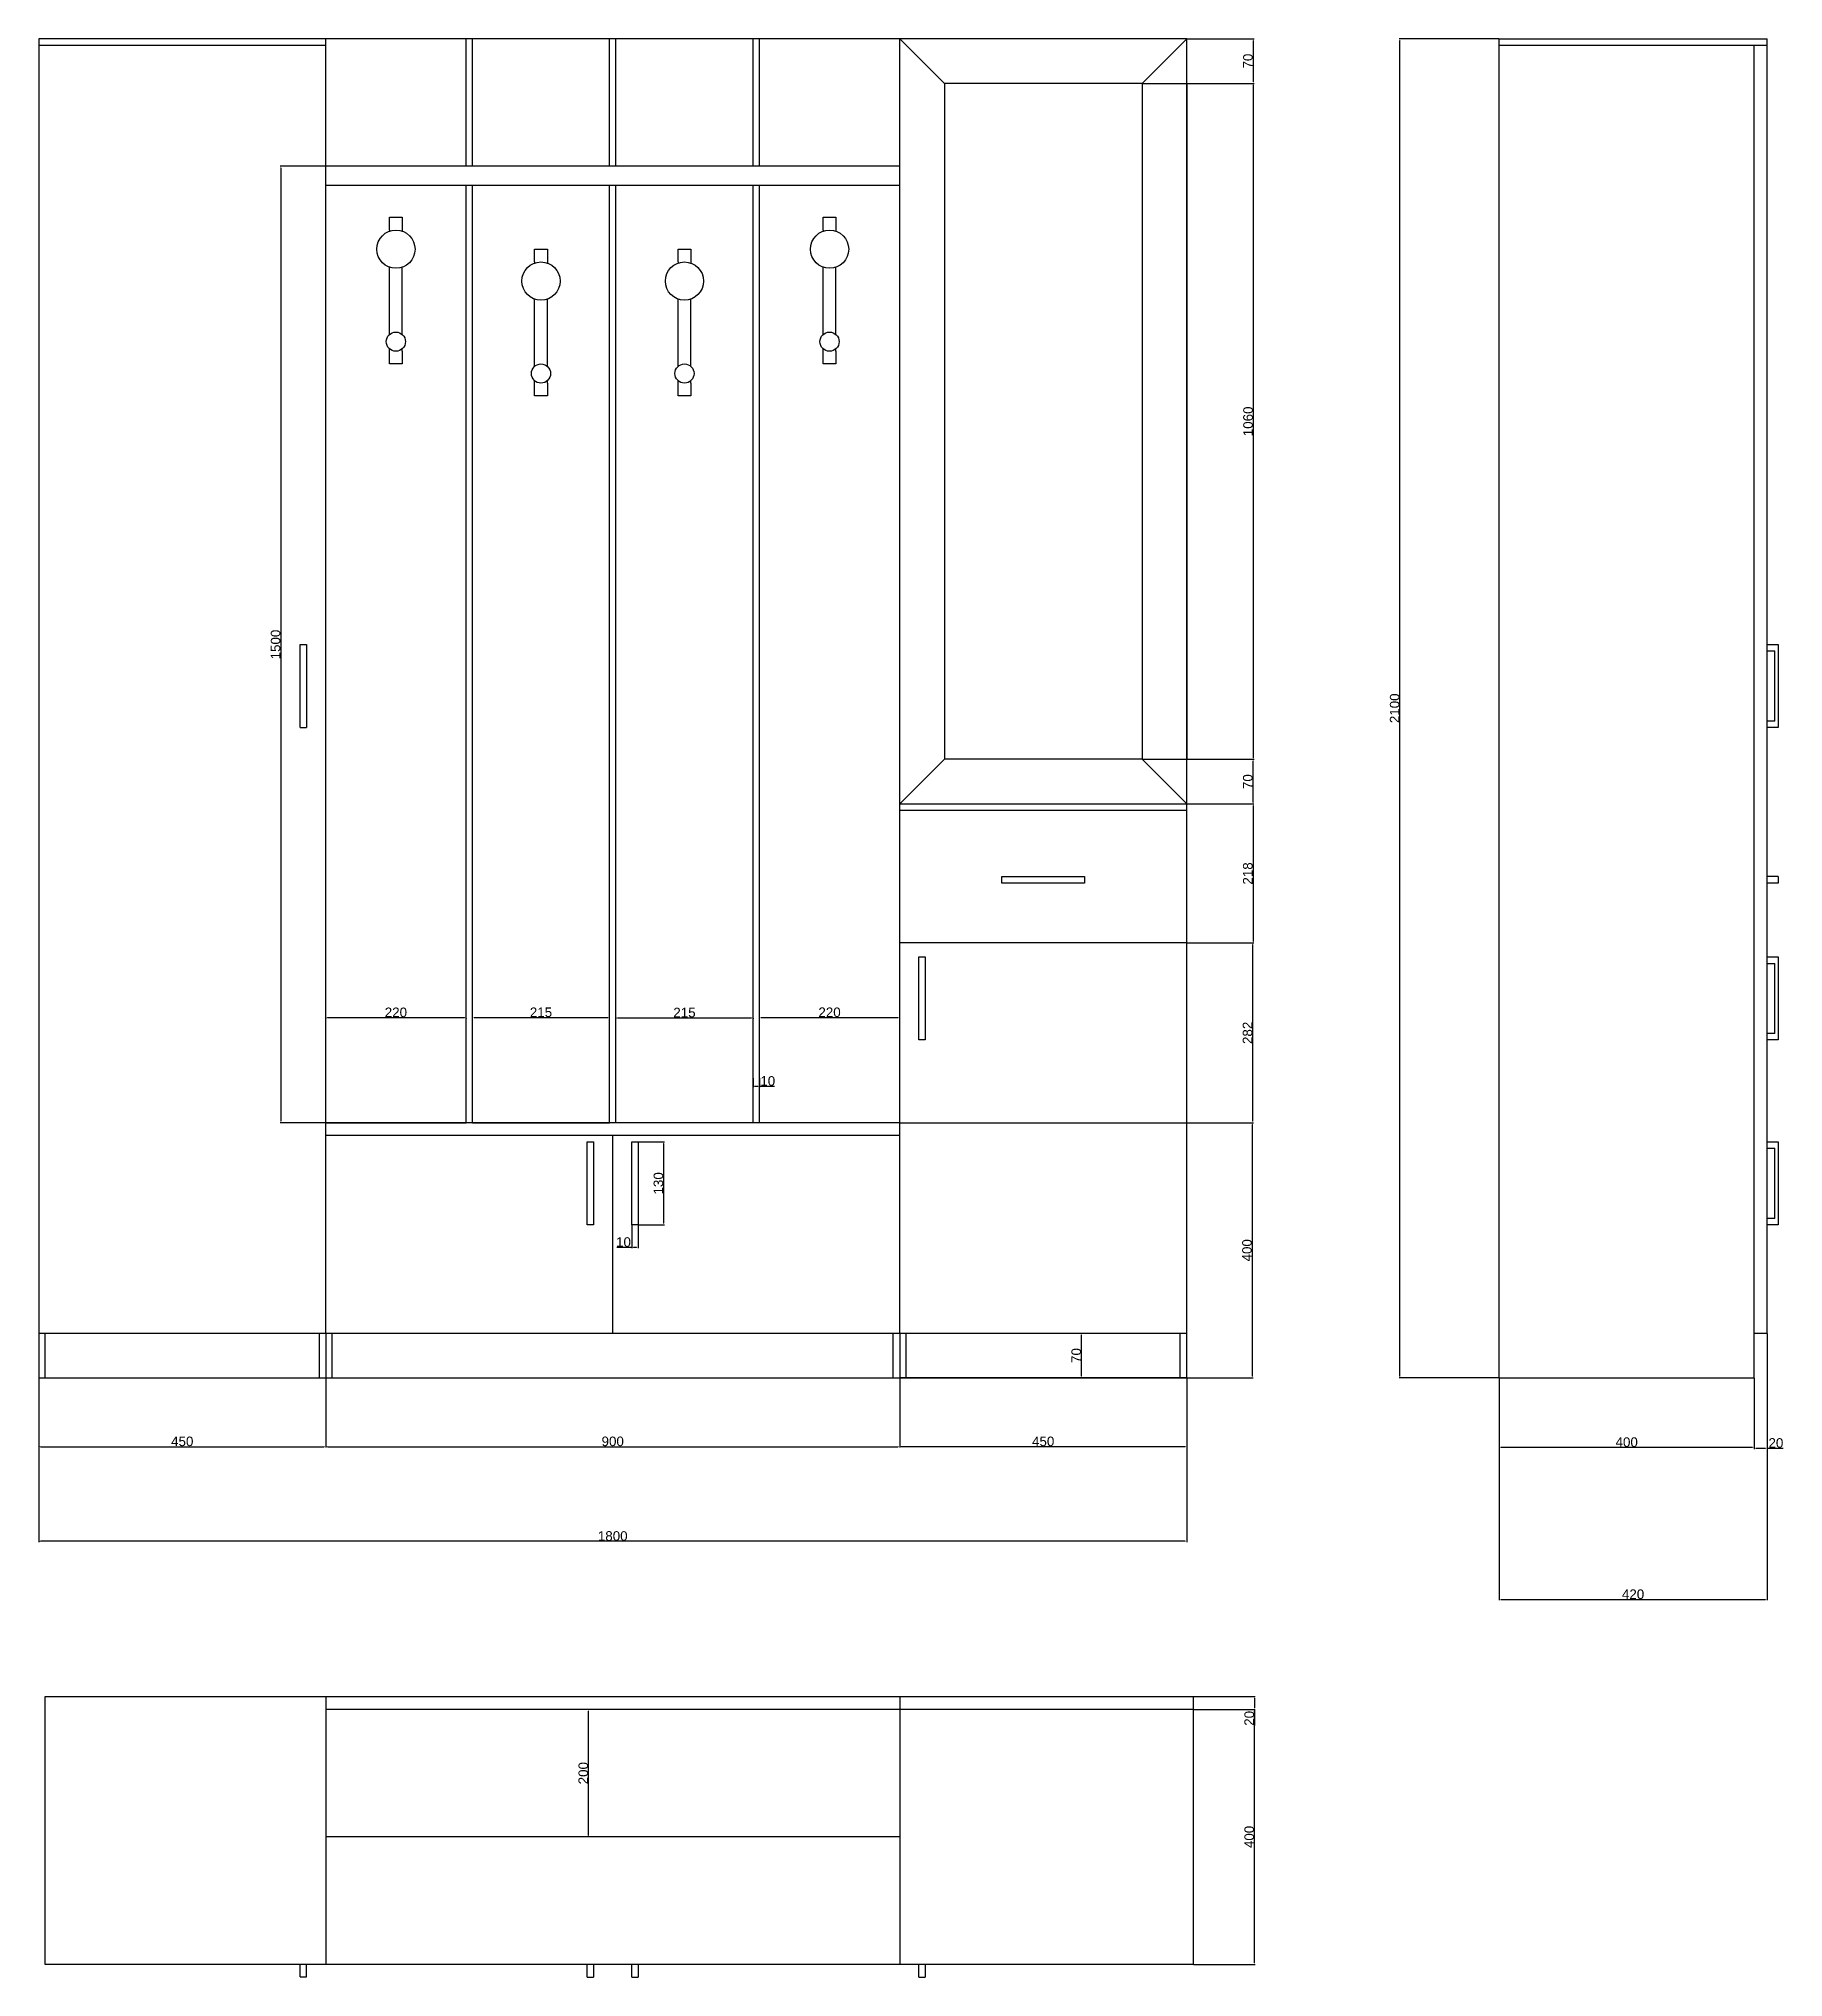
# Model space of a CAD drawing. Header units: millimetres. Extents: x 2950 to 5685, y 160 to 3200.
import ezdxf

# ---------------------------------------------------------------- set-up
doc = ezdxf.new("R2010")
doc.units = ezdxf.units.MM
doc.styles.get("Standard").update_dxf_attribs({"font": 'arial.ttf'})
doc.dimstyles.new('ISO-25', dxfattribs={"dimtxt": 15, "dimasz": 2.5, "dimexe": 1.25, "dimexo": 0.625, "dimtad": 1, "dimtxsty": 'Standard', "dimcen": 2.5, "dimadec": 0, "dimazin": 0, "dimtfac": 1, "dimtmove": 0, "dimatfit": 3, "dimfxl": 1, "dimarcsym": 0})

# ---------------------------------------------------------------- blocks, each defined once
blk = doc.blocks.new('*D2')
at = {"color": 0, "lineweight": -2, "transparency": 16777216}
for p, q in [((2950, 1099.4), (2950, 990.8)), ((3400, 1099.4), (3400, 990.8)), ((2952.5, 992), (3397.5, 992))]:
    blk.add_line(p, q, dxfattribs=at)
at = {"color": 0, "transparency": 16777216}
for points in [[(2952.5, 992.5), (2952.5, 991.6), (2950, 992)], [(3397.5, 992.5), (3397.5, 991.6), (3400, 992)]]:
    blk.add_solid(points, dxfattribs=at)
at = {"layer": 'Defpoints', "color": 0, "transparency": 16777216}
for p in [(2950, 1100), (3400, 1100), (3400, 992)]:
    blk.add_point(p, dxfattribs=at)
at = {"color": 0, "transparency": 16777216, "insert": (3175, 1000.3), "char_height": 15, "attachment_point": 5}
blk.add_mtext('450', dxfattribs=at)
blk = doc.blocks.new('*D3')
at = {"color": 0, "lineweight": -2, "transparency": 16777216}
for p, q in [((3400, 1099.4), (3400, 990.8)), ((4300, 1099.4), (4300, 990.8)), ((3402.5, 992), (4297.5, 992))]:
    blk.add_line(p, q, dxfattribs=at)
at = {"color": 0, "transparency": 16777216}
for points in [[(3402.5, 992.5), (3402.5, 991.6), (3400, 992)], [(4297.5, 992.5), (4297.5, 991.6), (4300, 992)]]:
    blk.add_solid(points, dxfattribs=at)
at = {"layer": 'Defpoints', "color": 0, "transparency": 16777216}
for p in [(3400, 1100), (4300, 1100), (4300, 992)]:
    blk.add_point(p, dxfattribs=at)
at = {"color": 0, "transparency": 16777216, "insert": (3850, 1000.3), "char_height": 15, "attachment_point": 5}
blk.add_mtext('900', dxfattribs=at)
blk = doc.blocks.new('*D5')
at = {"color": 0, "lineweight": -2, "transparency": 16777216}
for p, q in [((4300, 1099.4), (4300, 990.8)), ((4750, 1099.4), (4750, 990.8)), ((4747.5, 992), (4302.5, 992))]:
    blk.add_line(p, q, dxfattribs=at)
at = {"color": 0, "transparency": 16777216}
for points in [[(4302.5, 992.5), (4302.5, 991.6), (4300, 992)], [(4747.5, 992.5), (4747.5, 991.6), (4750, 992)]]:
    blk.add_solid(points, dxfattribs=at)
at = {"layer": 'Defpoints', "color": 0, "transparency": 16777216}
for p in [(4300, 1100), (4750, 1100), (4300, 992)]:
    blk.add_point(p, dxfattribs=at)
at = {"color": 0, "transparency": 16777216, "insert": (4525, 1000.3), "char_height": 15, "attachment_point": 5}
blk.add_mtext('450', dxfattribs=at)
blk = doc.blocks.new('*D6')
at = {"color": 0, "lineweight": -2, "transparency": 16777216}
for p, q in [((5240, 1099.4), (5240, 989.5)), ((5640, 1099.4), (5640, 989.5)), ((5637.5, 990.8), (5242.5, 990.8))]:
    blk.add_line(p, q, dxfattribs=at)
at = {"color": 0, "transparency": 16777216}
for points in [[(5242.5, 991.2), (5242.5, 990.4), (5240, 990.8)], [(5637.5, 991.2), (5637.5, 990.4), (5640, 990.8)]]:
    blk.add_solid(points, dxfattribs=at)
at = {"layer": 'Defpoints', "color": 0, "transparency": 16777216}
for p in [(5240, 1100), (5640, 1100), (5240, 990.8)]:
    blk.add_point(p, dxfattribs=at)
at = {"color": 0, "transparency": 16777216, "insert": (5440, 999.1), "char_height": 15, "attachment_point": 5}
blk.add_mtext('400', dxfattribs=at)
blk = doc.blocks.new('*D7')
at = {"color": 0, "lineweight": -2, "transparency": 16777216}
for p, q in [((2950, 1099.4), (2950, 842.3)), ((4750, 1099.4), (4750, 842.3)), ((4747.5, 843.6), (2952.5, 843.6))]:
    blk.add_line(p, q, dxfattribs=at)
at = {"color": 0, "transparency": 16777216}
for points in [[(2952.5, 844), (2952.5, 843.2), (2950, 843.6)], [(4747.5, 844), (4747.5, 843.2), (4750, 843.6)]]:
    blk.add_solid(points, dxfattribs=at)
at = {"layer": 'Defpoints', "color": 0, "transparency": 16777216}
for p in [(2950, 1100), (4750, 1100), (2950, 843.6)]:
    blk.add_point(p, dxfattribs=at)
at = {"color": 0, "transparency": 16777216, "insert": (3850, 851.9), "char_height": 15, "attachment_point": 5}
blk.add_mtext('1800', dxfattribs=at)
blk = doc.blocks.new('*D8')
at = {"color": 0, "lineweight": -2, "transparency": 16777216}
for p, q in [((4760.6, 580), (4857.6, 580)), ((4856.4, 182.5), (4856.4, 577.5)), ((4760.6, 180), (4857.6, 180))]:
    blk.add_line(p, q, dxfattribs=at)
at = {"color": 0, "transparency": 16777216}
for points in [[(4855.9, 577.5), (4856.8, 577.5), (4856.4, 580)], [(4855.9, 182.5), (4856.8, 182.5), (4856.4, 180)]]:
    blk.add_solid(points, dxfattribs=at)
at = {"layer": 'Defpoints', "color": 0, "transparency": 16777216}
for p in [(4760, 580), (4856.4, 580), (4760, 180)]:
    blk.add_point(p, dxfattribs=at)
at = {"color": 0, "transparency": 16777216, "insert": (4848.1, 380), "char_height": 15, "attachment_point": 5, "rotation": 90}
blk.add_mtext('400', dxfattribs=at)
blk = doc.blocks.new('*D9')
at = {"color": 0, "lineweight": -2, "transparency": 16777216}
for p, q in [((4760.6, 600), (4857.6, 600)), ((4760.6, 580), (4857.6, 580)), ((4856.4, 597.5), (4856.4, 582.5)), ((4856.4, 580), (4856.4, 554.6))]:
    blk.add_line(p, q, dxfattribs=at)
at = {"color": 0, "transparency": 16777216}
for points in [[(4855.9, 597.5), (4856.8, 597.5), (4856.4, 600)], [(4855.9, 582.5), (4856.8, 582.5), (4856.4, 580)]]:
    blk.add_solid(points, dxfattribs=at)
at = {"layer": 'Defpoints', "color": 0, "transparency": 16777216}
for p in [(4760, 600), (4760, 580), (4856.4, 580)]:
    blk.add_point(p, dxfattribs=at)
at = {"color": 0, "transparency": 16777216, "insert": (4848.1, 566), "char_height": 15, "attachment_point": 5, "rotation": 90}
blk.add_mtext('20', dxfattribs=at)
blk = doc.blocks.new('*D11')
at = {"color": 0, "lineweight": -2, "transparency": 16777216}
for p, q in [((4300.6, 1500), (4854.2, 1500)), ((4852.9, 1497.5), (4852.9, 1102.5)), ((4750.6, 1100), (4854.2, 1100))]:
    blk.add_line(p, q, dxfattribs=at)
at = {"color": 0, "transparency": 16777216}
for points in [[(4852.5, 1497.5), (4853.3, 1497.5), (4852.9, 1500)], [(4852.5, 1102.5), (4853.3, 1102.5), (4852.9, 1100)]]:
    blk.add_solid(points, dxfattribs=at)
at = {"layer": 'Defpoints', "color": 0, "transparency": 16777216}
for p in [(4300, 1500), (4750, 1100), (4852.9, 1100)]:
    blk.add_point(p, dxfattribs=at)
at = {"color": 0, "transparency": 16777216, "insert": (4844.6, 1300), "char_height": 15, "attachment_point": 5, "rotation": 90}
blk.add_mtext('400', dxfattribs=at)
blk = doc.blocks.new('*D13')
at = {"color": 0, "lineweight": -2, "transparency": 16777216}
for p, q in [((4750.6, 2000), (4855.4, 2000)), ((4854.2, 1997.5), (4854.2, 1784.5)), ((4750.6, 1782), (4855.4, 1782))]:
    blk.add_line(p, q, dxfattribs=at)
at = {"color": 0, "transparency": 16777216}
for points in [[(4853.7, 1997.5), (4854.6, 1997.5), (4854.2, 2000)], [(4853.7, 1784.5), (4854.6, 1784.5), (4854.2, 1782)]]:
    blk.add_solid(points, dxfattribs=at)
at = {"layer": 'Defpoints', "color": 0, "transparency": 16777216}
for p in [(4750, 2000), (4750, 1782), (4854.2, 1782)]:
    blk.add_point(p, dxfattribs=at)
at = {"color": 0, "transparency": 16777216, "insert": (4845.9, 1891), "char_height": 15, "attachment_point": 5, "rotation": 90}
blk.add_mtext('218', dxfattribs=at)
blk = doc.blocks.new('*D14')
at = {"color": 0, "lineweight": -2, "transparency": 16777216}
for p, q in [((4750.6, 1782), (4855, 1782)), ((4853.7, 1502.5), (4853.7, 1779.5)), ((4750.6, 1500), (4855, 1500))]:
    blk.add_line(p, q, dxfattribs=at)
at = {"color": 0, "transparency": 16777216}
for points in [[(4853.3, 1779.5), (4854.2, 1779.5), (4853.7, 1782)], [(4853.3, 1502.5), (4854.2, 1502.5), (4853.7, 1500)]]:
    blk.add_solid(points, dxfattribs=at)
at = {"layer": 'Defpoints', "color": 0, "transparency": 16777216}
for p in [(4750, 1782), (4853.7, 1782), (4750, 1500)]:
    blk.add_point(p, dxfattribs=at)
at = {"color": 0, "transparency": 16777216, "insert": (4845.5, 1641), "char_height": 15, "attachment_point": 5, "rotation": 90}
blk.add_mtext('282', dxfattribs=at)
blk = doc.blocks.new('*D16')
at = {"color": 0, "lineweight": -2, "transparency": 16777216}
for p, q in [((4680.6, 2070), (4855.4, 2070)), ((4854.2, 2002.5), (4854.2, 2067.5)), ((4750.6, 2000), (4855.4, 2000))]:
    blk.add_line(p, q, dxfattribs=at)
at = {"color": 0, "transparency": 16777216}
for points in [[(4853.7, 2067.5), (4854.6, 2067.5), (4854.2, 2070)], [(4853.7, 2002.5), (4854.6, 2002.5), (4854.2, 2000)]]:
    blk.add_solid(points, dxfattribs=at)
at = {"layer": 'Defpoints', "color": 0, "transparency": 16777216}
for p in [(4680, 2070), (4854.2, 2070), (4750, 2000)]:
    blk.add_point(p, dxfattribs=at)
at = {"color": 0, "transparency": 16777216, "insert": (4845.9, 2035), "char_height": 15, "attachment_point": 5, "rotation": 90}
blk.add_mtext('70', dxfattribs=at)
blk = doc.blocks.new('*D17')
at = {"color": 0, "lineweight": -2, "transparency": 16777216}
for p, q in [((4680.6, 3130), (4855.8, 3130)), ((4854.6, 2072.5), (4854.6, 3127.5)), ((4680.6, 2070), (4855.8, 2070))]:
    blk.add_line(p, q, dxfattribs=at)
at = {"color": 0, "transparency": 16777216}
for points in [[(4854.2, 3127.5), (4855, 3127.5), (4854.6, 3130)], [(4854.2, 2072.5), (4855, 2072.5), (4854.6, 2070)]]:
    blk.add_solid(points, dxfattribs=at)
at = {"layer": 'Defpoints', "color": 0, "transparency": 16777216}
for p in [(4680, 3130), (4854.6, 3130), (4680, 2070)]:
    blk.add_point(p, dxfattribs=at)
at = {"color": 0, "transparency": 16777216, "insert": (4846.3, 2600), "char_height": 15, "attachment_point": 5, "rotation": 90}
blk.add_mtext('1060', dxfattribs=at)
blk = doc.blocks.new('*D18')
at = {"color": 0, "lineweight": -2, "transparency": 16777216}
for p, q in [((4750.6, 3200), (4855.6, 3200)), ((4854.4, 3197.5), (4854.4, 3132.5)), ((4680.6, 3130), (4855.6, 3130))]:
    blk.add_line(p, q, dxfattribs=at)
at = {"color": 0, "transparency": 16777216}
for points in [[(4853.9, 3197.5), (4854.8, 3197.5), (4854.4, 3200)], [(4853.9, 3132.5), (4854.8, 3132.5), (4854.4, 3130)]]:
    blk.add_solid(points, dxfattribs=at)
at = {"layer": 'Defpoints', "color": 0, "transparency": 16777216}
for p in [(4750, 3200), (4680, 3130), (4854.4, 3130)]:
    blk.add_point(p, dxfattribs=at)
at = {"color": 0, "transparency": 16777216, "insert": (4846.1, 3165), "char_height": 15, "attachment_point": 5, "rotation": 90}
blk.add_mtext('70', dxfattribs=at)
blk = doc.blocks.new('*D19')
at = {"color": 0, "lineweight": -2, "transparency": 16777216}
for p, q in [((3399.4, 3000), (3328.4, 3000)), ((3329.6, 2997.5), (3329.6, 1502.5)), ((3399.4, 1500), (3328.4, 1500))]:
    blk.add_line(p, q, dxfattribs=at)
at = {"color": 0, "transparency": 16777216}
for points in [[(3329.2, 2997.5), (3330.1, 2997.5), (3329.6, 3000)], [(3329.2, 1502.5), (3330.1, 1502.5), (3329.6, 1500)]]:
    blk.add_solid(points, dxfattribs=at)
at = {"layer": 'Defpoints', "color": 0, "transparency": 16777216}
for p in [(3400, 3000), (3329.6, 1500), (3400, 1500)]:
    blk.add_point(p, dxfattribs=at)
at = {"color": 0, "transparency": 16777216, "insert": (3321.4, 2250), "char_height": 15, "attachment_point": 5, "rotation": 90}
blk.add_mtext('1500', dxfattribs=at)
blk = doc.blocks.new('*D20')
at = {"color": 0, "lineweight": -2, "transparency": 16777216}
for p, q in [((3400, 1664.3), (3400, 1663.6)), ((3402.5, 1664.9), (3617.5, 1664.9)), ((3620, 1664.3), (3620, 1663.6))]:
    blk.add_line(p, q, dxfattribs=at)
at = {"color": 0, "transparency": 16777216}
for points in [[(3402.5, 1665.3), (3402.5, 1664.4), (3400, 1664.9)], [(3617.5, 1665.3), (3617.5, 1664.4), (3620, 1664.9)]]:
    blk.add_solid(points, dxfattribs=at)
at = {"layer": 'Defpoints', "color": 0, "transparency": 16777216}
for p in [(3400, 1664.9), (3620, 1664.9), (3620, 1664.9)]:
    blk.add_point(p, dxfattribs=at)
at = {"color": 0, "transparency": 16777216, "insert": (3510, 1673.1), "char_height": 15, "attachment_point": 5}
blk.add_mtext('220', dxfattribs=at)
blk = doc.blocks.new('*D21')
at = {"color": 0, "lineweight": -2, "transparency": 16777216}
for p, q in [((3630, 1665.5), (3630, 1666.2)), ((3632.5, 1664.9), (3842.5, 1664.9)), ((3845, 1665.5), (3845, 1666.2))]:
    blk.add_line(p, q, dxfattribs=at)
at = {"color": 0, "transparency": 16777216}
for points in [[(3632.5, 1665.3), (3632.5, 1664.5), (3630, 1664.9)], [(3842.5, 1665.3), (3842.5, 1664.5), (3845, 1664.9)]]:
    blk.add_solid(points, dxfattribs=at)
at = {"layer": 'Defpoints', "color": 0, "transparency": 16777216}
for p in [(3630, 1664.9), (3845, 1664.9), (3845, 1664.9)]:
    blk.add_point(p, dxfattribs=at)
at = {"color": 0, "transparency": 16777216, "insert": (3737.5, 1673.2), "char_height": 15, "attachment_point": 5}
blk.add_mtext('215', dxfattribs=at)
blk = doc.blocks.new('*D22')
at = {"color": 0, "lineweight": -2, "transparency": 16777216}
for p, q in [((3855, 1664.3), (3855, 1663.2)), ((3857.5, 1664.5), (4067.5, 1664.5)), ((4070, 1664.3), (4070, 1663.2))]:
    blk.add_line(p, q, dxfattribs=at)
at = {"color": 0, "transparency": 16777216}
for points in [[(3857.5, 1664.9), (3857.5, 1664.1), (3855, 1664.5)], [(4067.5, 1664.9), (4067.5, 1664.1), (4070, 1664.5)]]:
    blk.add_solid(points, dxfattribs=at)
at = {"layer": 'Defpoints', "color": 0, "transparency": 16777216}
for p in [(3855, 1664.9), (4070, 1664.9), (4070, 1664.5)]:
    blk.add_point(p, dxfattribs=at)
at = {"color": 0, "transparency": 16777216, "insert": (3962.5, 1672.8), "char_height": 15, "attachment_point": 5}
blk.add_mtext('215', dxfattribs=at)
blk = doc.blocks.new('*D23')
at = {"color": 0, "lineweight": -2, "transparency": 16777216}
for p, q in [((4080, 1665.1), (4080, 1666.2)), ((4082.5, 1664.9), (4297.5, 1664.9)), ((4300, 1665.1), (4300, 1666.2))]:
    blk.add_line(p, q, dxfattribs=at)
at = {"color": 0, "transparency": 16777216}
for points in [[(4082.5, 1665.3), (4082.5, 1664.5), (4080, 1664.9)], [(4297.5, 1665.3), (4297.5, 1664.5), (4300, 1664.9)]]:
    blk.add_solid(points, dxfattribs=at)
at = {"layer": 'Defpoints', "color": 0, "transparency": 16777216}
for p in [(4080, 1664.5), (4300, 1664.9), (4300, 1664.5)]:
    blk.add_point(p, dxfattribs=at)
at = {"color": 0, "transparency": 16777216, "insert": (4190, 1673.2), "char_height": 15, "attachment_point": 5}
blk.add_mtext('220', dxfattribs=at)
blk = doc.blocks.new('*D24')
at = {"color": 0, "lineweight": -2, "transparency": 16777216}
for p, q in [((4070, 1569.8), (4070, 1556)), ((4072.5, 1557.2), (4077.5, 1557.2)), ((4080, 1569.8), (4080, 1556)), ((4080, 1557.2), (4103.8, 1557.2))]:
    blk.add_line(p, q, dxfattribs=at)
at = {"color": 0, "transparency": 16777216}
for points in [[(4072.5, 1557.7), (4072.5, 1556.8), (4070, 1557.2)], [(4077.5, 1557.7), (4077.5, 1556.8), (4080, 1557.2)]]:
    blk.add_solid(points, dxfattribs=at)
at = {"layer": 'Defpoints', "color": 0, "transparency": 16777216}
for p in [(4070, 1570.4), (4080, 1570.4), (4080, 1557.2)]:
    blk.add_point(p, dxfattribs=at)
at = {"color": 0, "transparency": 16777216, "insert": (4093.1, 1565.5), "char_height": 15, "attachment_point": 5}
blk.add_mtext('10', dxfattribs=at)
blk = doc.blocks.new('*D25')
at = {"color": 0, "lineweight": -2, "transparency": 16777216}
for p, q in [((4525.6, 1170), (4586.3, 1170)), ((4585.1, 1102.5), (4585.1, 1167.5)), ((4525.6, 1100), (4586.3, 1100))]:
    blk.add_line(p, q, dxfattribs=at)
at = {"color": 0, "transparency": 16777216}
for points in [[(4584.7, 1167.5), (4585.5, 1167.5), (4585.1, 1170)], [(4584.7, 1102.5), (4585.5, 1102.5), (4585.1, 1100)]]:
    blk.add_solid(points, dxfattribs=at)
at = {"layer": 'Defpoints', "color": 0, "transparency": 16777216}
for p in [(4525, 1170), (4585.1, 1170), (4525, 1100)]:
    blk.add_point(p, dxfattribs=at)
at = {"color": 0, "transparency": 16777216, "insert": (4576.8, 1135), "char_height": 15, "attachment_point": 5, "rotation": 90}
blk.add_mtext('70', dxfattribs=at)
blk = doc.blocks.new('*D26')
at = {"color": 0, "lineweight": -2, "transparency": 16777216}
for p, q in [((5660, 1169.4), (5660, 988.3)), ((5640, 1099.4), (5640, 988.3)), ((5642.5, 989.5), (5657.5, 989.5)), ((5660, 989.5), (5685.4, 989.5))]:
    blk.add_line(p, q, dxfattribs=at)
at = {"color": 0, "transparency": 16777216}
for points in [[(5642.5, 990), (5642.5, 989.1), (5640, 989.5)], [(5657.5, 990), (5657.5, 989.1), (5660, 989.5)]]:
    blk.add_solid(points, dxfattribs=at)
at = {"layer": 'Defpoints', "color": 0, "transparency": 16777216}
for p in [(5660, 1170), (5640, 1100), (5660, 989.5)]:
    blk.add_point(p, dxfattribs=at)
at = {"color": 0, "transparency": 16777216, "insert": (5674, 997.8), "char_height": 15, "attachment_point": 5}
blk.add_mtext('20', dxfattribs=at)
blk = doc.blocks.new('*D27')
at = {"color": 0, "lineweight": -2, "transparency": 16777216}
for p, q in [((5239.4, 3200), (5083.2, 3200)), ((5084.5, 1102.5), (5084.5, 3197.5)), ((5239.4, 1100), (5083.2, 1100))]:
    blk.add_line(p, q, dxfattribs=at)
at = {"color": 0, "transparency": 16777216}
for points in [[(5084, 3197.5), (5084.9, 3197.5), (5084.5, 3200)], [(5084, 1102.5), (5084.9, 1102.5), (5084.5, 1100)]]:
    blk.add_solid(points, dxfattribs=at)
at = {"layer": 'Defpoints', "color": 0, "transparency": 16777216}
for p in [(5084.5, 3200), (5240, 3200), (5240, 1100)]:
    blk.add_point(p, dxfattribs=at)
at = {"color": 0, "transparency": 16777216, "insert": (5076.2, 2150), "char_height": 15, "attachment_point": 5, "rotation": 90}
blk.add_mtext('2100', dxfattribs=at)
blk = doc.blocks.new('*D28')
at = {"color": 0, "lineweight": -2, "transparency": 16777216}
for p, q in [((3890.6, 1470), (3931.2, 1470)), ((3929.9, 1342.5), (3929.9, 1467.5)), ((3890.6, 1340), (3931.2, 1340))]:
    blk.add_line(p, q, dxfattribs=at)
at = {"color": 0, "transparency": 16777216}
for points in [[(3929.5, 1467.5), (3930.4, 1467.5), (3929.9, 1470)], [(3929.5, 1342.5), (3930.4, 1342.5), (3929.9, 1340)]]:
    blk.add_solid(points, dxfattribs=at)
at = {"layer": 'Defpoints', "color": 0, "transparency": 16777216}
for p in [(3890, 1470), (3929.9, 1470), (3890, 1340)]:
    blk.add_point(p, dxfattribs=at)
at = {"color": 0, "transparency": 16777216, "insert": (3921.7, 1405), "char_height": 15, "attachment_point": 5, "rotation": 90}
blk.add_mtext('130', dxfattribs=at)
blk = doc.blocks.new('*D29')
at = {"color": 0, "lineweight": -2, "transparency": 16777216}
for p, q in [((3880, 1339.4), (3880, 1303.3)), ((3890, 1339.4), (3890, 1303.3)), ((3880, 1304.6), (3856.2, 1304.6)), ((3887.5, 1304.6), (3882.5, 1304.6))]:
    blk.add_line(p, q, dxfattribs=at)
at = {"color": 0, "transparency": 16777216}
for points in [[(3882.5, 1305), (3882.5, 1304.2), (3880, 1304.6)], [(3887.5, 1305), (3887.5, 1304.2), (3890, 1304.6)]]:
    blk.add_solid(points, dxfattribs=at)
at = {"layer": 'Defpoints', "color": 0, "transparency": 16777216}
for p in [(3880, 1340), (3890, 1340), (3880, 1304.6)]:
    blk.add_point(p, dxfattribs=at)
at = {"color": 0, "transparency": 16777216, "insert": (3866.9, 1312.9), "char_height": 15, "attachment_point": 5}
blk.add_mtext('10', dxfattribs=at)
blk = doc.blocks.new('*D30')
at = {"color": 0, "lineweight": -2, "transparency": 16777216}
for p, q in [((3849.4, 580), (3811, 580)), ((3812.2, 382.5), (3812.2, 577.5)), ((3849.4, 380), (3811, 380))]:
    blk.add_line(p, q, dxfattribs=at)
at = {"color": 0, "transparency": 16777216}
for points in [[(3811.8, 577.5), (3812.6, 577.5), (3812.2, 580)], [(3811.8, 382.5), (3812.6, 382.5), (3812.2, 380)]]:
    blk.add_solid(points, dxfattribs=at)
at = {"layer": 'Defpoints', "color": 0, "transparency": 16777216}
for p in [(3812.2, 580), (3850, 580), (3850, 380)]:
    blk.add_point(p, dxfattribs=at)
at = {"color": 0, "transparency": 16777216, "insert": (3803.9, 480), "char_height": 15, "attachment_point": 5, "rotation": 90}
blk.add_mtext('200', dxfattribs=at)
blk = doc.blocks.new('*D31')
at = {"color": 0, "lineweight": -2, "transparency": 16777216}
for p, q in [((5660, 1169.4), (5660, 751.1)), ((5240, 1099.4), (5240, 751.1)), ((5242.5, 752.3), (5657.5, 752.3))]:
    blk.add_line(p, q, dxfattribs=at)
at = {"color": 0, "transparency": 16777216}
for points in [[(5242.5, 752.7), (5242.5, 751.9), (5240, 752.3)], [(5657.5, 752.7), (5657.5, 751.9), (5660, 752.3)]]:
    blk.add_solid(points, dxfattribs=at)
at = {"layer": 'Defpoints', "color": 0, "transparency": 16777216}
for p in [(5660, 1170), (5240, 1100), (5660, 752.3)]:
    blk.add_point(p, dxfattribs=at)
at = {"color": 0, "transparency": 16777216, "insert": (5450, 760.6), "char_height": 15, "attachment_point": 5}
blk.add_mtext('420', dxfattribs=at)

msp = doc.modelspace()

# ---------------------------------------------------------------- linework, layer by layer
for p, q in [((4750, 3200), (2950, 3200)), ((2950, 3200), (2950, 1100)), ((3400, 1170), (3400, 3200)), ((3620, 3000), (3620, 3200)), ((3630, 3000), (3630, 3200)), ((3845, 3000), (3845, 3200)), ((3855, 3000), (3855, 3200)), ((4070, 3000), (4070, 3200)), ((4080, 3000), (4080, 3200)), ((4300, 1170), (4300, 3200)), ((4370, 3130), (4300, 3200)), ((4680, 3130), (4750, 3200)), ((4750, 1100), (4750, 3200)), ((5240, 1100), (5240, 3200)), ((5240, 3200), (5660, 3200)), ((5660, 3190), (5660, 3200)), ((2950, 3190), (3400, 3190)), ((5240, 3190), (5660, 3190)), ((5640, 1100), (5640, 3190)), ((5660, 1170), (5660, 3190)), ((4680, 3130), (4370, 3130)), ((4370, 3130), (4370, 2070)), ((4680, 3130), (4680, 2070)), ((4750, 3130), (4750, 2070)), ((4300, 3000), (3400, 3000)), ((4300, 2970), (3400, 2970)), ((3620, 1500), (3620, 2970)), ((3630, 1500), (3630, 2970)), ((3845, 1500), (3845, 2970)), ((3855, 1500), (3855, 2970)), ((4070, 1500), (4070, 2970)), ((4080, 1500), (4080, 2970)), ((3500, 2920), (3520, 2920)), ((3500, 2900), (3500, 2920)), ((3520, 2920), (3520, 2900)), ((4180, 2920), (4200, 2920)), ((4180, 2900), (4180, 2920)), ((4200, 2920), (4200, 2900)), ((3500, 2900), (3500, 2898.284)), ((3520, 2900.98), (3520, 2898.284)), ((4180, 2900), (4180, 2898.284)), ((4200, 2900.98), (4200, 2898.284)), ((3727.5, 2870), (3747.5, 2870)), ((3727.5, 2850), (3727.5, 2870)), ((3747.5, 2870), (3747.5, 2850)), ((3952.5, 2870), (3972.5, 2870)), ((3952.5, 2850), (3952.5, 2870)), ((3972.5, 2870), (3972.5, 2850)), ((3500, 2736.18), (3500, 2841.716)), ((3520, 2736.18), (3520, 2841.716)), ((3727.5, 2850), (3727.5, 2848.284)), ((3747.5, 2850.98), (3747.5, 2848.284)), ((3952.5, 2850), (3952.5, 2848.284)), ((3972.5, 2850.98), (3972.5, 2848.284)), ((4180, 2736.18), (4180, 2841.716)), ((4200, 2736.18), (4200, 2841.716)), ((3727.5, 2686.18), (3727.5, 2791.716)), ((3747.5, 2686.18), (3747.5, 2791.716)), ((3952.5, 2686.18), (3952.5, 2791.716)), ((3972.5, 2686.18), (3972.5, 2791.716)), ((3500, 2710), (3500, 2713.82)), ((3500, 2690), (3500, 2710)), ((3520, 2710), (3520, 2713.82)), ((3520, 2710), (3520, 2690)), ((4180, 2710), (4180, 2713.82)), ((4180, 2690), (4180, 2710)), ((4200, 2710), (4200, 2713.82)), ((4200, 2710), (4200, 2690)), ((3520, 2690), (3500, 2690)), ((4200, 2690), (4180, 2690)), ((3727.5, 2660), (3727.5, 2663.82)), ((3727.5, 2640), (3727.5, 2660)), ((3747.5, 2660), (3747.5, 2663.82)), ((3747.5, 2660), (3747.5, 2640)), ((3952.5, 2660), (3952.5, 2663.82)), ((3952.5, 2640), (3952.5, 2660)), ((3972.5, 2660), (3972.5, 2663.82)), ((3972.5, 2660), (3972.5, 2640)), ((3747.5, 2640), (3727.5, 2640)), ((3972.5, 2640), (3952.5, 2640)), ((3360, 2120), (3360, 2250)), ((3360, 2250), (3370, 2250)), ((3370, 2250), (3370, 2120)), ((5660, 2250), (5677.5, 2250)), ((5677.5, 2250), (5677.5, 2120)), ((5660, 2240), (5672.5, 2240)), ((5672.5, 2130), (5672.5, 2240)), ((5672.5, 2130), (5660, 2130)), ((3360, 2120), (3370, 2120)), ((5677.5, 2120), (5660, 2120)), ((4370, 2070), (4300, 2000)), ((4680, 2070), (4370, 2070)), ((4680, 2070), (4750, 2000)), ((4300, 2000), (4750, 2000)), ((4300, 1990), (4750, 1990)), ((4460, 1876), (4460, 1886)), ((4460, 1886), (4590, 1886)), ((4590, 1886), (4590, 1876)), ((5677.5, 1886), (5660, 1886)), ((5677.5, 1886), (5677.5, 1876)), ((4590, 1876), (4460, 1876)), ((5677.5, 1876), (5660, 1876)), ((4750, 1782), (4300, 1782)), ((4330, 1760), (4340, 1760)), ((4330, 1630), (4330, 1760)), ((4340, 1760), (4340, 1630)), ((5660, 1760), (5677.5, 1760)), ((5660, 1750), (5672.5, 1750)), ((5672.5, 1640), (5672.5, 1750)), ((5677.5, 1760), (5677.5, 1630)), ((4340, 1630), (4330, 1630)), ((5672.5, 1640), (5660, 1640)), ((5677.5, 1630), (5660, 1630)), ((4300, 1500), (3400, 1500)), ((3400, 1500), (3620, 1500)), ((3630, 1500), (3845, 1500)), ((4070, 1500), (3855, 1500)), ((4300, 1480), (3400, 1480)), ((3810, 1470), (3820, 1470)), ((3810, 1340), (3810, 1470)), ((3820, 1470), (3820, 1340)), ((3850, 1170), (3850, 1480)), ((3880, 1470), (3890, 1470)), ((3880, 1340), (3880, 1470)), ((3890, 1470), (3890, 1340)), ((5660, 1470), (5677.5, 1470)), ((5660, 1460), (5672.5, 1460)), ((5672.5, 1350), (5672.5, 1460)), ((5677.5, 1470), (5677.5, 1340)), ((3820, 1340), (3810, 1340)), ((3890, 1340), (3880, 1340)), ((5672.5, 1350), (5660, 1350)), ((5677.5, 1340), (5660, 1340)), ((2950, 1170), (4750, 1170)), ((2960, 1100), (2960, 1170)), ((3390, 1100), (3390, 1170)), ((3400, 1170), (3400, 1100)), ((3410, 1100), (3410, 1170)), ((4290, 1100), (4290, 1170)), ((4300, 1170), (4300, 1100)), ((4310, 1100), (4310, 1170)), ((4740, 1100), (4740, 1170)), ((5640, 1170), (5660, 1170)), ((2950, 1100), (4750, 1100)), ((2950, 1100), (3000, 1100)), ((2950, 1100), (3400, 1100)), ((4750, 1100), (4300, 1100)), ((5240, 1100), (5640, 1100)), ((2960, 600), (4760, 600)), ((2960, 180), (2960, 600)), ((3400, 600), (3400, 180)), ((4760, 580), (3400, 580)), ((4300, 600), (4300, 180)), ((4760, 600), (4760, 180)), ((4760, 600), (4760, 580)), ((4300, 380), (3400, 380)), ((4760, 180), (2960, 180)), ((3360, 160.582), (3360, 180)), ((3360, 160.582), (3370, 160.582)), ((3370, 160.582), (3370, 180)), ((3810, 160), (3810, 180)), ((3810, 160), (3820, 160)), ((3820, 180), (3820, 160)), ((3880, 160), (3880, 180)), ((3880, 160), (3890, 160)), ((3890, 180), (3890, 160)), ((4330, 160), (4330, 180)), ((4330, 160), (4340, 160)), ((4340, 180), (4340, 160))]:
    msp.add_line(p, q)
for centre, radius in [((3510, 2870), 30), ((4190, 2870), 30), ((3737.5, 2820), 30), ((3962.5, 2820), 30), ((3510, 2725), 15), ((4190, 2725), 15), ((3737.5, 2675), 15), ((3962.5, 2675), 15)]:
    msp.add_circle(centre, radius)

# ---------------------------------------------------------------- dimensions: what is measured, and where the dimension line sits
for base, p1, p2, picture, middle in [((4854.366, 3130), (4750, 3200), (4680, 3130), '*D18', (4846.082, 3165)), ((5084.464, 3200), (5240, 1100), (5240, 3200), '*D27', (5076.18, 2150)), ((4854.574, 3130), (4680, 2070), (4680, 3130), '*D17', (4846.29, 2600)), ((3329.635, 1500), (3400, 3000), (3400, 1500), '*D19', (3321.352, 2250)), ((4854.157, 2070), (4750, 2000), (4680, 2070), '*D16', (4845.874, 2035)), ((4854.157, 1782), (4750, 2000), (4750, 1782), '*D13', (4845.874, 1891)), ((4853.741, 1782), (4750, 1500), (4750, 1782), '*D14', (4845.457, 1641)), ((4852.907, 1100), (4300, 1500), (4750, 1100), '*D11', (4844.624, 1300)), ((3929.946, 1470), (3890, 1340), (3890, 1470), '*D28', (3921.657, 1405)), ((4585.081, 1170), (4525, 1100), (4525, 1170), '*D25', (4576.798, 1135)), ((3812.228, 580), (3850, 380), (3850, 580), '*D30', (3803.945, 480)), ((4856.353, 580), (4760, 600), (4760, 580), '*D9', (4848.069, 566.029)), ((4856.353, 580), (4760, 180), (4760, 580), '*D8', (4848.069, 380))]:
    dim = msp.add_linear_dim(base=base, p1=p1, p2=p2, angle=90, dimstyle='ISO-25')
    dim.commit()
    dim.dimension.update_dxf_attribs({"geometry": picture, "text_midpoint": middle})
for base, p1, p2, picture, middle in [((3620, 1664.861), (3400, 1664.916), (3620, 1664.916), '*D20', (3510, 1673.145)), ((3845, 1664.916), (3630, 1664.861), (3845, 1664.861), '*D21', (3737.5, 1673.2)), ((4070, 1664.499), (3855, 1664.916), (4070, 1664.916), '*D22', (3962.5, 1672.783)), ((4300, 1664.916), (4080, 1664.499), (4300, 1664.499), '*D23', (4190, 1673.2)), ((4080, 1557.244), (4070, 1570.422), (4080, 1570.422), '*D24', (4093.137, 1565.527)), ((3880, 1304.591), (3890, 1340), (3880, 1340), '*D29', (3866.863, 1312.875)), ((5660, 752.304), (5240, 1100), (5660, 1170), '*D31', (5450, 760.588)), ((5660, 989.538), (5640, 1100), (5660, 1170), '*D26', (5673.971, 997.821)), ((4300, 992.038), (3400, 1100), (4300, 1100), '*D3', (3850, 1000.321)), ((4300, 992.038), (4750, 1100), (4300, 1100), '*D5', (4525, 1000.321)), ((5240, 990.788), (5640, 1100), (5240, 1100), '*D6', (5440, 999.071))]:
    dim = msp.add_linear_dim(base=base, p1=p1, p2=p2, dimstyle='ISO-25')
    dim.commit()
    dim.dimension.update_dxf_attribs({"geometry": picture, "text_midpoint": middle})
for base, p1, p2, picture, middle in [((3400, 992.038), (2950, 1100), (3400, 1100), '*D2', (3175, 992.038)), ((2950, 843.571), (4750, 1100), (2950, 1100), '*D7', (3850, 843.571))]:
    dim = msp.add_linear_dim(base=base, p1=p1, p2=p2, dimstyle='ISO-25')
    dim.commit()
    dim.dimension.update_dxf_attribs({"geometry": picture, "text_midpoint": middle, "dimtype": 160})

doc.saveas('drawing.dxf')
